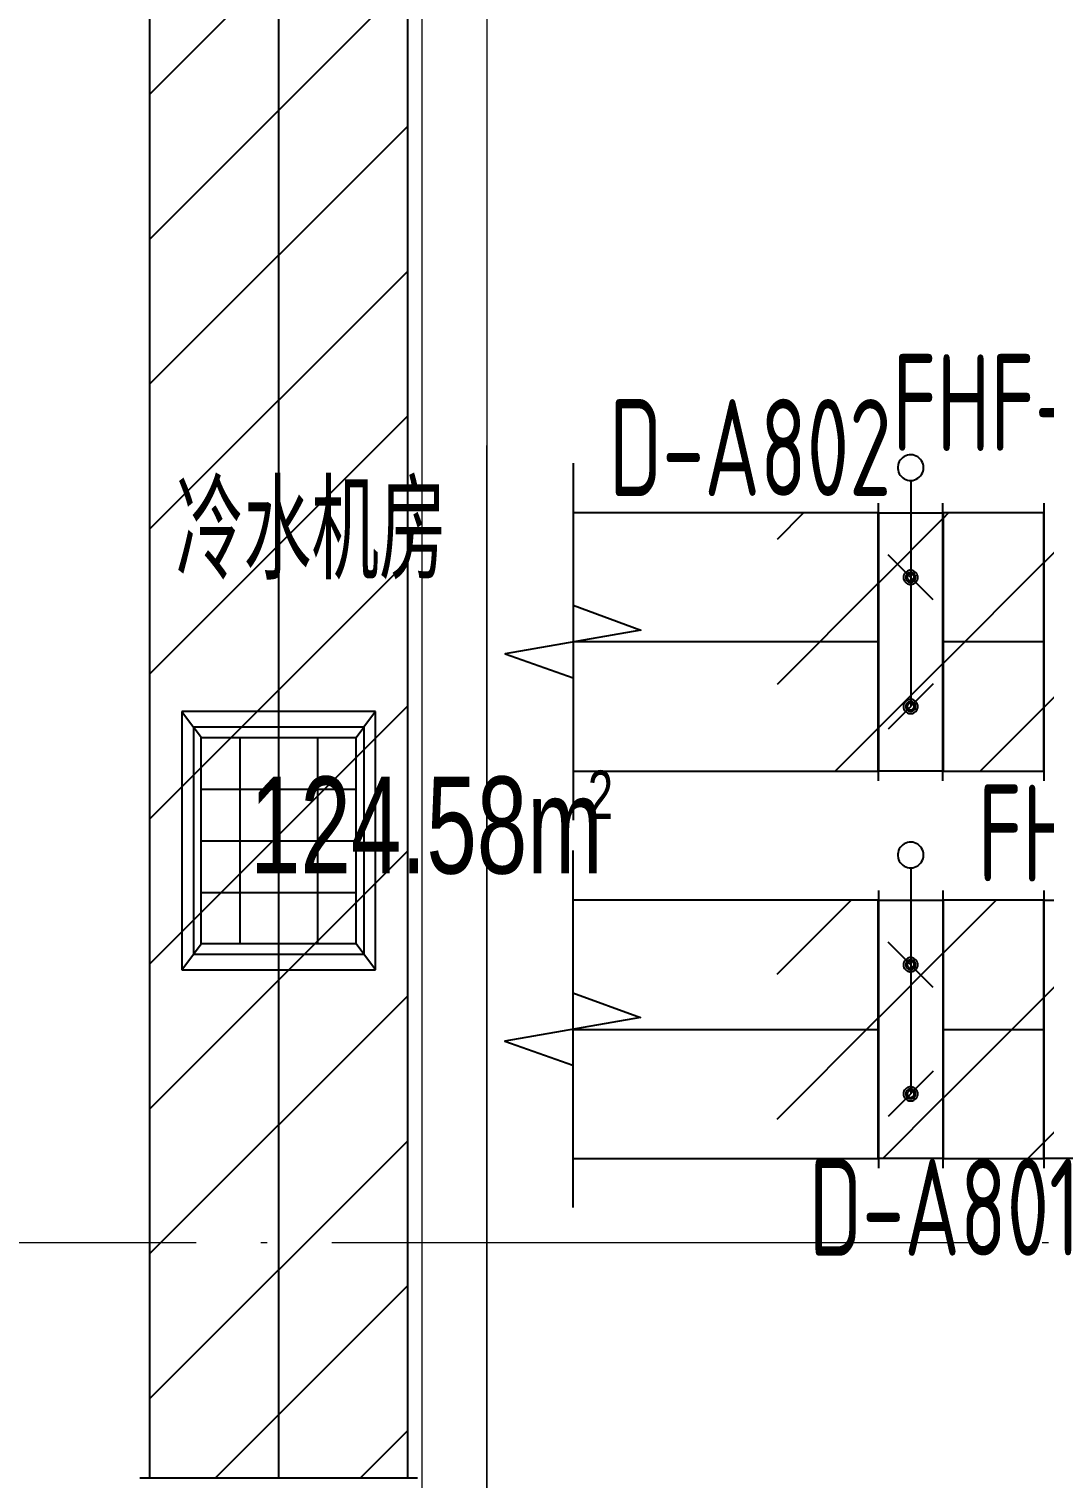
# Model space of a CAD drawing. Extents: x 13114849 to 13479250, y 160225 to 278773.
# Drawn here: x 13257079 to 13260223, y 206830 to 211318 of the extents above; entities that cross this region are included whole.
import ezdxf

# ---------------------------------------------------------------- set-up
doc = ezdxf.new("R2010")
doc.units = 0
doc.header["$LTSCALE"] = 1000
doc.header["$MEASUREMENT"] = 0
doc.linetypes.add('CENTER2', pattern=[28.575, 19.05, -3.175, 3.175, -3.175])
doc.linetypes.add('DOTE', pattern=[2.42, 2, -0.2, 0.02, -0.2])
for name, color, linetype in [('DUCT-X-S中心线', 5, 'CENTER2'), ('DUCT-X-S标注', 7, 'Continuous'), ('DUCT-X-S法兰', 4, 'Continuous'), ('DUCT-X-S管', 3, 'Continuous'), ('DUCT-X-S管端线', 4, 'Continuous'), ('DUCT-X-S阀门', 7, 'Continuous'), ('DUCT-X-S风口', 7, 'Continuous')]:
    doc.layers.add(name, color=color, linetype=linetype)
doc.layers.add('建筑底图', color=8, linetype='Continuous', lineweight=13)
doc.styles.add('67', font='gbenor.shx', dxfattribs={"width": 0.7, "bigfont": 'hztxt.shx'})
doc.styles.add('C', font='HZTXT_E', dxfattribs={"width": 0.7, "bigfont": 'HZTXT'})

# ---------------------------------------------------------------- blocks, each defined once
blk = doc.blocks.new('$风口$00000107')
for p, q in [((100, 100), (-100, 100)), ((-100, 100), (-88, 88)), ((-100, 100), (-100, -100)), ((100, 100), (88, 88)), ((100, -100), (100, 100)), ((88, 88), (-88, 88)), ((-88, 88), (-88, -88)), ((-88, 88), (-80, 80)), ((-80, 80), (80, 80)), ((-80, -80), (-80, 80)), ((-40, 80), (-40, -80)), ((0, 80), (0, -80)), ((40, 80), (40, -80)), ((80, 80), (88, 88)), ((80, 80), (80, -80)), ((88, -88), (88, 88)), ((80, 40), (-80, 40)), ((80, 0), (-80, 0)), ((80, -40), (-80, -40)), ((-100, -100), (-88, -88)), ((-88, -88), (-80, -80)), ((88, -88), (-88, -88)), ((-80, -80), (80, -80)), ((80, -80), (88, -88)), ((100, -100), (88, -88)), ((-100, -100), (100, -100))]:
    blk.add_line(p, q)

msp = doc.modelspace()

# ---------------------------------------------------------------- hatches: boundary and pattern name
at = {"layer": 'DUCT-X-S管'}
h = msp.add_hatch(dxfattribs=at)
h.set_pattern_fill('ANSI31', color=8, scale=200)
h.set_pattern_definition([(45, (0, 0), (-224.506403, 224.506403), [])])
h.paths.add_polyline_path([(13249447.6, 209819.5), (13249247.6, 209819.5), (13249247.6, 209019.5), (13249447.6, 209019.5)])
h.paths.add_polyline_path([(13251249.3, 209419.5), (13249447.8, 209419.5), (13249447.8, 209019.5), (13251249.3, 209019.5)])
h.paths.add_polyline_path([(13251249.3, 209819.5), (13249447.8, 209819.5), (13249447.8, 209419.5), (13251249.3, 209419.5)])
h.paths.add_polyline_path([(13251249.5, 209819.5), (13251249.5, 209419.5), (13252049.5, 209419.5)], flags=17)
h.paths.add_polyline_path([(13252049.5, 209419.5), (13251249.5, 209419.5), (13251249.5, 209019.5)])
h.paths.add_polyline_path([(13252049.5, 209819.5), (13251249.5, 209819.5), (13252049.5, 209419.5)], flags=17)
h.paths.add_polyline_path([(13252049.5, 209419.5), (13251249.5, 209019.5), (13252049.5, 209019.5)])
h.paths.add_polyline_path([(13249247.4, 209819.5), (13248747.4, 209819.5), (13248747.4, 209419.5), (13249247.4, 209419.5)])
h.paths.add_polyline_path([(13249247.4, 209419.5), (13248747.4, 209419.5), (13248747.4, 209019.5), (13249247.4, 209019.5)])
h.paths.add_polyline_path([(13249247.4, 208619.5), (13248747.4, 208619.5), (13248747.4, 208219.5), (13249247.4, 208219.5)])
h.paths.add_polyline_path([(13249247.4, 208219.5), (13248747.4, 208219.5), (13248747.4, 207819.5), (13249247.4, 207819.5)])
h.paths.add_polyline_path([(13251198.6, 208619.5), (13249447.8, 208619.5), (13249447.8, 208219.5), (13251198.6, 208219.5)])
h.paths.add_polyline_path([(13249447.6, 208619.5), (13249247.6, 208619.5), (13249247.6, 207819.5), (13249447.6, 207819.5)])
h.paths.add_polyline_path([(13251198.6, 208219.5), (13249447.8, 208219.5), (13249447.8, 207819.5), (13251198.6, 207819.5)])
h.paths.add_polyline_path([(13251198.8, 208619.5), (13251198.8, 208219.5), (13251998.8, 208219.5)])
h.paths.add_polyline_path([(13251998.8, 208219.5), (13251198.8, 208219.5), (13251198.8, 207819.5)], flags=17)
h.paths.add_polyline_path([(13251998.8, 208219.5), (13251198.8, 207819.5), (13251998.8, 207819.5)], flags=17)
h.paths.add_polyline_path([(13251998.8, 208619.5), (13251198.8, 208619.5), (13251998.8, 208219.5)])
h.paths.add_polyline_path([(13252850.3, 209419.5), (13252850.3, 209019.5), (13253650.3, 209019.5)], flags=17)
h.paths.add_polyline_path([(13253650.3, 209819.5), (13252850.3, 209819.5), (13252850.3, 209419.5)])
h.paths.add_polyline_path([(13253650.3, 209819.5), (13252850.3, 209419.5), (13253650.3, 209419.5)])
h.paths.add_polyline_path([(13253650.3, 209419.5), (13252850.3, 209419.5), (13253650.3, 209019.5)], flags=17)
h.paths.add_polyline_path([(13256072.3, 209419.5), (13253650.5, 209419.5), (13253650.5, 209019.5), (13256072.3, 209019.5)])
h.paths.add_polyline_path([(13256072.3, 209819.5), (13253650.5, 209819.5), (13253650.5, 209419.5), (13256072.3, 209419.5)])
h.paths.add_polyline_path([(13256072.3, 208619.5), (13253599.8, 208619.5), (13253599.8, 208219.5), (13256072.3, 208219.5)])
h.paths.add_polyline_path([(13256072.3, 208219.5), (13253599.8, 208219.5), (13253599.8, 207819.5), (13256072.3, 207819.5)])
h.paths.add_polyline_path([(13253599.6, 208619.5), (13252799.6, 208219.5), (13253599.6, 208219.5)], flags=17)
h.paths.add_polyline_path([(13253599.6, 208219.5), (13252799.6, 208219.5), (13253599.6, 207819.5)])
h.paths.add_polyline_path([(13252799.6, 208219.5), (13252799.6, 207819.5), (13253599.6, 207819.5)])
h.paths.add_polyline_path([(13253599.6, 208619.5), (13252799.6, 208619.5), (13252799.6, 208219.5)], flags=17)
h.paths.add_polyline_path([(13256272.5, 208619.5), (13256072.5, 208619.5), (13256072.5, 207819.5), (13256272.5, 207819.5)])
h.paths.add_polyline_path([(13256772.8, 208619.5), (13256272.7, 208619.5), (13256272.7, 208219.5), (13256772.8, 208219.5)])
h.paths.add_polyline_path([(13256772.8, 208219.5), (13256272.7, 208219.5), (13256272.7, 207819.5), (13256772.8, 207819.5)])
h.paths.add_polyline_path([(13256773.7, 209419.5), (13256272.7, 209419.5), (13256272.7, 209019.5), (13256773.7, 209019.5)])
h.paths.add_polyline_path([(13256272.5, 209819.5), (13256072.5, 209819.5), (13256072.5, 209019.5), (13256272.5, 209019.5)])
h.paths.add_polyline_path([(13256773.7, 209819.5), (13256272.7, 209819.5), (13256272.7, 209419.5), (13256773.7, 209419.5)])
h.paths.add_polyline_path([(13259710, 209819.5), (13259397.2, 209819.5), (13259397.2, 209419.5), (13259710, 209419.5)])
h.paths.add_polyline_path([(13259810.2, 209642), (13259810.2, 209819.5), (13259710.2, 209819.5), (13259710.2, 209019.5), (13259910.2, 209019.5), (13259910.2, 209819.5), (13259810.2, 209819.5)])
h.paths.add_polyline_path([(13260223.1, 209819.5), (13259910.4, 209819.5), (13259910.4, 209419.5), (13260223.1, 209419.5)])
h.paths.add_polyline_path([(13259710, 209419.5), (13259397.2, 209419.5), (13259397.2, 209019.5), (13259710, 209019.5)])
h.paths.add_polyline_path([(13260223.1, 209419.5), (13259910.4, 209419.5), (13259910.4, 209019.5), (13260223.1, 209019.5)])
h.paths.add_polyline_path([(13260423.3, 209819.5), (13260223.3, 209819.5), (13260223.3, 209019.5), (13260423.3, 209019.5)])
h.paths.add_polyline_path([(13260702.2, 209819.5), (13260423.5, 209819.5), (13260423.5, 209419.5), (13260702.2, 209419.5)])
h.paths.add_polyline_path([(13260702.2, 209419.5), (13260423.5, 209419.5), (13260423.5, 209019.5), (13260702.2, 209019.5)])
h.paths.add_polyline_path([(13261272.4, 209939.5), (13261272.4, 209989.5), (13260872.4, 209989.5), (13260872.4, 209939.5, -0.414214), (13260752.4, 209819.5), (13260702.4, 209819.5), (13260702.4, 209419.5), (13260752.4, 209419.5, 0.414214)], flags=17)
h.paths.add_polyline_path([(13261672.4, 209989.5), (13261272.4, 209989.5), (13261272.4, 209939.5, -0.414214), (13260752.4, 209419.5), (13260702.4, 209419.5), (13260702.4, 209019.5), (13261672.4, 209019.5)])
h.paths.add_polyline_path([(13261272.4, 212034.1), (13260872.4, 212034.1), (13260872.4, 209989.7), (13261272.4, 209989.7)])
h.paths.add_polyline_path([(13261672.4, 212034.1), (13261272.4, 212034.1), (13261272.4, 209989.7), (13261672.4, 209989.7)])
h.paths.add_polyline_path([(13261272.4, 214612.7), (13260872.4, 214612.7), (13260872.4, 212234.5), (13261272.4, 212234.5)])
h.paths.add_polyline_path([(13261672.4, 214612.7), (13261272.4, 214612.7), (13261272.4, 212234.5), (13261672.4, 212234.5)])
h.paths.add_polyline_path([(13261672.4, 212234.3), (13260872.4, 212234.3), (13260872.4, 212034.3), (13261672.4, 212034.3)])
h.paths.add_polyline_path([(13261572.4, 215112.9), (13260772.4, 215112.9), (13260872.4, 214612.9), (13261272.4, 214612.9)])
h.paths.add_polyline_path([(13262372.4, 215112.9), (13261572.4, 215112.9), (13261272.4, 214612.9), (13261672.4, 214612.9)])
h.paths.add_polyline_path([(13262372.4, 215332.6), (13261572.4, 215332.6), (13261572.4, 215113.1), (13262372.4, 215113.1)])
h.paths.add_polyline_path([(13262372.4, 215532.8), (13260772.4, 215532.8), (13260772.4, 215332.8), (13262372.4, 215332.8)])
h.paths.add_polyline_path([(13261572.4, 215784.5), (13260772.4, 215784.5), (13260772.4, 215533), (13261572.4, 215533)])
h.paths.add_polyline_path([(13261572.4, 215332.6), (13260772.4, 215332.6), (13260772.4, 215113.1), (13261572.4, 215113.1)])
h.paths.add_polyline_path([(13262372.4, 215784.5), (13261572.4, 215784.5), (13261572.4, 215533), (13262372.4, 215533)])
h.paths.add_polyline_path([(13259910.2, 208619.5), (13259810.2, 208619.5), (13259810.2, 208442), (13259820.4, 208440), (13259829.7, 208431.6), (13259833.1, 208419.5), (13259830.8, 208411.5), (13259827.1, 208404.1), (13259820, 208399.7), (13259810.2, 208395.9), (13259810.2, 208397.1), (13259799.9, 208399), (13259790.7, 208407.4), (13259787.2, 208419.5), (13259790.7, 208431.6), (13259799.9, 208440), (13259810.2, 208442), (13259810.2, 208619.5), (13259710.2, 208619.5), (13259710.2, 207819.5), (13259910.2, 207819.5)])
h.paths.add_polyline_path([(13260222.2, 208219.5), (13259910.4, 208219.5), (13259910.4, 207819.5), (13260222.2, 207819.5)])
h.paths.add_polyline_path([(13259710, 208619.5), (13259396.3, 208619.5), (13259396.3, 208219.5), (13259710, 208219.5)])
h.paths.add_polyline_path([(13259710, 208219.5), (13259396.3, 208219.5), (13259396.3, 207819.5), (13259710, 207819.5)])
h.paths.add_polyline_path([(13260422.4, 208619.5), (13260222.4, 208619.5), (13260222.4, 207819.5), (13260422.4, 207819.5)])
h.paths.add_polyline_path([(13260222.2, 208619.5), (13259910.4, 208619.5), (13259910.4, 208219.5), (13260222.2, 208219.5)])
h.paths.add_polyline_path([(13260702.2, 208619.5), (13260422.6, 208619.5), (13260422.6, 208219.5), (13260702.2, 208219.5)])
h.paths.add_polyline_path([(13260702.2, 208219.5), (13260422.6, 208219.5), (13260422.6, 207819.5), (13260702.2, 207819.5)])
h.paths.add_polyline_path([(13261672.4, 208619.5), (13260702.4, 208619.5), (13260702.4, 208219.5), (13260752.4, 208219.5, -0.414214), (13261272.4, 207699.5), (13261272.4, 207649.5), (13261672.4, 207649.5)])
h.paths.add_polyline_path([(13260752.4, 208219.5), (13260702.4, 208219.5), (13260702.4, 207819.5), (13260752.4, 207819.5, -0.414214), (13260872.4, 207699.5), (13260872.4, 207649.5), (13261272.4, 207649.5), (13261272.4, 207699.5, 0.414214)], flags=17)
h.paths.add_polyline_path([(13261272.4, 207649.3), (13260872.4, 207649.3), (13260872.4, 206829.7), (13261272.4, 206829.7)])
h.paths.add_polyline_path([(13261672.4, 207649.3), (13261272.4, 207649.3), (13261272.4, 206829.7), (13261672.4, 206829.7)])
h.paths.add_polyline_path([(13261272.4, 206629.3), (13260872.4, 206629.3), (13260872.4, 199597.2), (13261272.4, 199597.2)])
h.paths.add_polyline_path([(13261672.4, 206629.3), (13261272.4, 206629.3), (13261272.4, 199597.2), (13261672.4, 199597.2)])
h.paths.add_polyline_path([(13261672.4, 206829.5), (13260872.4, 206829.5), (13260872.4, 206629.5), (13261672.4, 206629.5)])
h.paths.add_polyline_path([(13298012.2, 197010), (13296334.1, 197010), (13296334.1, 196610), (13298012.2, 196610)])
h.paths.add_polyline_path([(13298012.2, 196610), (13296334.1, 196610), (13296334.1, 196210), (13298012.2, 196210)])
h.paths.add_polyline_path([(13298062.4, 196610), (13298012.4, 196610), (13298012.4, 196210), (13298062.4, 196210, -0.414214), (13298222.4, 196050), (13298222.4, 196000), (13298622.4, 196000), (13298622.4, 196050, 0.414214)], flags=17)
h.paths.add_polyline_path([(13299022.4, 197010), (13298012.4, 197010), (13298012.4, 196610), (13298062.4, 196610, -0.414214), (13298622.4, 196050), (13298622.4, 196000), (13299022.4, 196000)])
h.paths.add_polyline_path([(13298622.4, 195999.8), (13298222.4, 195999.8), (13298222.4, 195899.5), (13298622.4, 195899.5)])
h.paths.add_polyline_path([(13299022.4, 195999.8), (13298622.4, 195999.8), (13298622.4, 195899.5), (13299022.4, 195899.5)])
h.paths.add_polyline_path([(13298622.4, 195899.3), (13298222.4, 195899.3), (13297822.4, 195399.3), (13298622.4, 195399.3)])
h.paths.add_polyline_path([(13299022.4, 195899.3), (13298622.4, 195899.3), (13298622.4, 195399.3), (13299422.4, 195399.3)])
h.paths.add_polyline_path([(13299422.4, 195309.7), (13297822.4, 195309.7), (13297822.4, 195109.7), (13299422.4, 195109.7)])
h.paths.add_polyline_path([(13299422.4, 195399.1), (13298622.4, 195399.1), (13298622.4, 195309.9), (13299422.4, 195309.9)])
h.paths.add_polyline_path([(13298622.4, 195399.1), (13297822.4, 195399.1), (13297822.4, 195309.9), (13298622.4, 195309.9)])
h.paths.add_polyline_path([(13298622.4, 195109.5), (13297822.4, 195109.5), (13297822.4, 194859.5), (13298622.4, 194859.5)])
h.paths.add_polyline_path([(13299422.4, 195109.5), (13298622.4, 195109.5), (13298622.4, 194859.5), (13299422.4, 194859.5)])
h = msp.add_hatch(dxfattribs=at)
h.set_pattern_fill('ANSI31', color=8, scale=200)
h.set_pattern_definition([(45, (8e-06, -86929.15), (-224.506403, 224.506403), [])])
h.paths.add_polyline_path([(13258252.4, 212378), (13257852.4, 212378), (13257852.4, 206829.7), (13258252.4, 206829.7)])
h.paths.add_polyline_path([(13257852.4, 212378), (13257452.4, 212378), (13257452.4, 206829.7), (13257852.4, 206829.7)])
h.paths.add_polyline_path([(13258252.4, 206629.3), (13257852.4, 206629.3), (13257852.4, 202634.7), (13258252.4, 202634.7)])
h.paths.add_polyline_path([(13257852.4, 206629.3), (13257452.4, 206629.3), (13257452.4, 202634.7), (13257852.4, 202634.7)])
h.paths.add_polyline_path([(13258252.4, 202634.5), (13257852.4, 202634.5), (13257852.4, 202584.5, -0.414214), (13257052.4, 201784.5), (13257002.4, 201784.5), (13257002.4, 201384.5), (13258252.4, 201384.5)])
h.paths.add_polyline_path([(13257852.4, 202584.5), (13257852.4, 202634.5), (13257452.4, 202634.5), (13257452.4, 202584.5, -0.414214), (13257052.4, 202184.5), (13257002.4, 202184.5), (13257002.4, 201784.5), (13257052.4, 201784.5, 0.414214)])
h.paths.add_polyline_path([(13257002.2, 202184.5), (13256794.5, 202184.5), (13256794.5, 201784.5), (13257002.2, 201784.5)])
h.paths.add_polyline_path([(13257002.2, 201784.5), (13256794.5, 201784.5), (13256794.5, 201384.5), (13257002.2, 201384.5)])
h.paths.add_polyline_path([(13256794.3, 202184.5), (13256694.3, 202184.5), (13256694.3, 202006.6), (13256696.3, 202006.6), (13256700.4, 202005.8), (13256704.2, 202004.3), (13256707.7, 202002.2), (13256710.7, 201999.4), (13256713.1, 201996.2), (13256715, 201992.5), (13256716.1, 201988.6), (13256716.5, 201984.5), (13256716.1, 201980.4), (13256715, 201976.5), (13256713.1, 201972.8), (13256710.1, 201968.8), (13256709.9, 201968.9), (13256707.7, 201966.8), (13256704.2, 201964.7), (13256700.4, 201963.2), (13256694.3, 201962.1), (13256694.3, 201606.6), (13256696.3, 201606.6), (13256700.4, 201605.8), (13256704.2, 201604.3), (13256707.7, 201602.2), (13256709.9, 201600.1), (13256710.1, 201600.3), (13256713.1, 201596.2), (13256715, 201592.5), (13256716.1, 201588.6), (13256716.5, 201584.5), (13256716.1, 201580.4), (13256715, 201576.5), (13256713.1, 201572.8), (13256710.7, 201569.6), (13256707.7, 201566.8), (13256704.2, 201564.7), (13256700.4, 201563.2), (13256696.3, 201562.5), (13256692.3, 201562.5), (13256688.2, 201563.2), (13256684.4, 201564.7), (13256680.9, 201566.8), (13256678.7, 201568.9), (13256678.5, 201568.8), (13256675.5, 201572.8), (13256673.6, 201576.5), (13256672.5, 201580.4), (13256672.1, 201584.5), (13256672.5, 201588.6), (13256673.6, 201592.5), (13256675.5, 201596.2), (13256677.9, 201599.4), (13256680.9, 201602.2), (13256684.4, 201604.3), (13256688.2, 201605.8), (13256694.3, 201607), (13256694.3, 201962.5), (13256692.3, 201962.5), (13256688.2, 201963.2), (13256684.4, 201964.7), (13256680.9, 201966.8), (13256677.9, 201969.6), (13256675.5, 201972.8), (13256673.6, 201976.5), (13256672.5, 201980.4), (13256672.1, 201984.5), (13256672.5, 201988.6), (13256673.6, 201992.5), (13256675.5, 201996.2), (13256678.5, 202000.3), (13256678.7, 202000.1), (13256680.9, 202002.2), (13256684.4, 202004.3), (13256688.2, 202005.8), (13256694.3, 202007), (13256694.3, 202184.5), (13256594.3, 202184.5), (13256594.3, 201384.5), (13256794.3, 201384.5)])
h.paths.add_polyline_path([(13256594.1, 202184.5), (13255650.6, 202184.5), (13255650.6, 201784.5), (13256594.1, 201784.5)])
h.paths.add_polyline_path([(13256594.1, 201784.5), (13255650.6, 201784.5), (13255650.6, 201384.5), (13256594.1, 201384.5)])

# ---------------------------------------------------------------- linework, layer by layer
at = {"layer": 'DUCT-X-S中心线'}
for p, q in [((13257852.4, 212378), (13257852.4, 206829.7)), ((13259710, 209419.5), (13258764.3, 209419.5)), ((13260223.1, 209419.5), (13259910.4, 209419.5)), ((13258763.3, 208219.5), (13259710, 208219.5)), ((13259910.4, 208219.5), (13260222.2, 208219.5))]:
    msp.add_line(p, q, dxfattribs=at)
at = {"layer": 'DUCT-X-S标注'}
for points in [[(13258764.3, 209973.6), (13258764.3, 209533), (13258974.3, 209456.5), (13258554.3, 209382.5), (13258764.3, 209308), (13258764.3, 208867.4)], [(13258763.3, 208773.6), (13258763.3, 208333), (13258973.3, 208256.5), (13258553.3, 208182.5), (13258763.3, 208108), (13258763.3, 207667.4)]]:
    msp.add_lwpolyline(points, dxfattribs=at)
at = {"layer": 'DUCT-X-S法兰'}
for p, q in [((13259710.1, 208989.5), (13259710.1, 209849.5)), ((13259910.3, 208989.5), (13259910.3, 209849.5)), ((13260223.2, 208989.5), (13260223.2, 209849.5)), ((13259710.1, 208649.5), (13259710.1, 207789.5)), ((13259910.3, 208649.5), (13259910.3, 207789.5)), ((13260222.3, 208649.5), (13260222.3, 207789.5)), ((13258282.4, 206829.6), (13257422.4, 206829.6))]:
    msp.add_line(p, q, dxfattribs=at)
at = {"layer": 'DUCT-X-S管'}
for p, q in [((13257452.4, 212378), (13257452.4, 206829.7)), ((13258252.4, 206829.7), (13258252.4, 212378)), ((13258764.3, 209819.5), (13258764.3, 209019.5)), ((13259710, 209819.5), (13258764.3, 209819.5)), ((13259710, 209019.5), (13259710, 209819.5)), ((13259710.2, 209819.5), (13259910.2, 209819.5)), ((13259910.4, 209819.5), (13259910.4, 209019.5)), ((13260223.1, 209819.5), (13259910.4, 209819.5)), ((13260223.1, 209019.5), (13260223.1, 209819.5)), ((13258764.3, 209019.5), (13259710, 209019.5)), ((13259910.2, 209019.5), (13259710.2, 209019.5)), ((13259910.4, 209019.5), (13260223.1, 209019.5)), ((13258763.3, 208619.5), (13258763.3, 207819.5)), ((13259710, 208619.5), (13258763.3, 208619.5)), ((13259710, 207819.5), (13259710, 208619.5)), ((13259710.2, 208619.5), (13259910.2, 208619.5)), ((13259910.4, 208619.5), (13259910.4, 207819.5)), ((13260222.2, 208619.5), (13259910.4, 208619.5)), ((13260222.2, 207819.5), (13260222.2, 208619.5)), ((13260222.4, 208619.5), (13260422.4, 208619.5)), ((13258763.3, 207819.5), (13259710, 207819.5)), ((13259910.2, 207819.5), (13259710.2, 207819.5)), ((13259910.4, 207819.5), (13260222.2, 207819.5)), ((13260422.4, 207819.5), (13260222.4, 207819.5)), ((13257452.4, 206829.7), (13258252.4, 206829.7))]:
    msp.add_line(p, q, dxfattribs=at)
at = {"layer": 'DUCT-X-S管端线'}
for p, q in [((13259710.2, 209819.5), (13259710.2, 209019.5)), ((13259910.2, 209819.5), (13259910.2, 209019.5)), ((13259710.2, 208619.5), (13259710.2, 207819.5)), ((13259910.2, 208619.5), (13259910.2, 207819.5)), ((13260222.4, 208619.5), (13260222.4, 207819.5))]:
    msp.add_line(p, q, dxfattribs=at)
at = {"layer": 'DUCT-X-S阀门'}
for p, q in [((13259785.5, 209991), (13259781.4, 209987.3)), ((13259790.2, 209994.2), (13259785.5, 209991)), ((13259795.2, 209996.6), (13259790.2, 209994.2)), ((13259800.5, 209998.3), (13259795.2, 209996.6)), ((13259806, 209999.3), (13259800.5, 209998.3)), ((13259811.6, 209999.5), (13259806, 209999.3)), ((13259817.1, 209998.9), (13259811.6, 209999.5)), ((13259822.5, 209997.6), (13259817.1, 209998.9)), ((13259827.7, 209995.5), (13259822.5, 209997.6)), ((13259832.5, 209992.7), (13259827.7, 209995.5)), ((13259836.9, 209989.2), (13259832.5, 209992.7)), ((13259840.8, 209985.2), (13259836.9, 209989.2)), ((13259771, 209967.8), (13259770.3, 209962.3)), ((13259770.3, 209962.3), (13259770.3, 209956.7)), ((13259770.3, 209956.7), (13259771, 209951.2)), ((13259772.6, 209973.2), (13259771, 209967.8)), ((13259771, 209951.2), (13259772.6, 209945.8)), ((13259774.8, 209978.3), (13259772.6, 209973.2)), ((13259772.6, 209945.8), (13259774.8, 209940.7)), ((13259777.8, 209983), (13259774.8, 209978.3)), ((13259781.4, 209987.3), (13259777.8, 209983)), ((13259844.1, 209980.7), (13259840.8, 209985.2)), ((13259846.7, 209975.8), (13259844.1, 209980.7)), ((13259844.1, 209938.3), (13259846.7, 209943.2)), ((13259848.6, 209970.5), (13259846.7, 209975.8)), ((13259846.7, 209943.2), (13259848.6, 209948.5)), ((13259849.8, 209965.1), (13259848.6, 209970.5)), ((13259848.6, 209948.5), (13259849.8, 209953.9)), ((13259850.2, 209959.5), (13259849.8, 209965.1)), ((13259849.8, 209953.9), (13259850.2, 209959.5)), ((13259774.8, 209940.7), (13259777.8, 209936)), ((13259777.8, 209936), (13259781.4, 209931.7)), ((13259781.4, 209931.7), (13259785.5, 209928)), ((13259785.5, 209928), (13259790.2, 209924.9)), ((13259790.2, 209924.9), (13259795.2, 209922.4)), ((13259795.2, 209922.4), (13259800.5, 209920.7)), ((13259800.5, 209920.7), (13259806, 209919.7)), ((13259806, 209919.7), (13259811.6, 209919.5)), ((13259810.2, 209919.5), (13259810.2, 209819.5)), ((13259811.6, 209919.5), (13259817.1, 209920.1)), ((13259817.1, 209920.1), (13259822.5, 209921.5)), ((13259822.5, 209921.5), (13259827.7, 209923.6)), ((13259827.7, 209923.6), (13259832.5, 209926.4)), ((13259832.5, 209926.4), (13259836.9, 209929.8)), ((13259836.9, 209929.8), (13259840.8, 209933.8)), ((13259840.8, 209933.8), (13259844.1, 209938.3)), ((13259810.2, 209819.5), (13259810.2, 209419.5)), ((13259880.2, 209549.5), (13259740.2, 209689.5)), ((13259791.3, 209631.2), (13259789.5, 209627.5)), ((13259793.8, 209634.4), (13259791.3, 209631.2)), ((13259796.8, 209637.2), (13259793.8, 209634.4)), ((13259798.4, 209628.9), (13259796.6, 209626)), ((13259800.3, 209639.3), (13259796.8, 209637.2)), ((13259800.8, 209631.2), (13259798.4, 209628.9)), ((13259804.1, 209640.8), (13259800.3, 209639.3)), ((13259803.7, 209633), (13259800.8, 209631.2)), ((13259806.8, 209634.1), (13259803.7, 209633)), ((13259806.6, 209629.6), (13259804, 209628.3)), ((13259808.1, 209641.6), (13259804.1, 209640.8)), ((13259809.4, 209630.2), (13259806.6, 209629.6)), ((13259810.2, 209634.5), (13259806.8, 209634.1)), ((13259812.2, 209641.6), (13259808.1, 209641.6)), ((13259812.3, 209630), (13259809.4, 209630.2)), ((13259813.5, 209634.1), (13259810.2, 209634.5)), ((13259816.2, 209640.8), (13259812.2, 209641.6)), ((13259815.1, 209629), (13259812.3, 209630)), ((13259816.7, 209633), (13259813.5, 209634.1)), ((13259817.5, 209627.4), (13259815.1, 209629)), ((13259820, 209639.3), (13259816.2, 209640.8)), ((13259819.5, 209631.2), (13259816.7, 209633)), ((13259821.9, 209628.9), (13259819.5, 209631.2)), ((13259823.5, 209637.2), (13259820, 209639.3)), ((13259823.7, 209626), (13259821.9, 209628.9)), ((13259826.5, 209634.4), (13259823.5, 209637.2)), ((13259829, 209631.2), (13259826.5, 209634.4)), ((13259830.8, 209627.5), (13259829, 209631.2)), ((13259788.4, 209623.6), (13259788, 209619.5)), ((13259788, 209619.5), (13259788.4, 209615.4)), ((13259789.5, 209627.5), (13259788.4, 209623.6)), ((13259788.4, 209615.4), (13259789.5, 209611.5)), ((13259789.5, 209611.5), (13259791.3, 209607.8)), ((13259791.3, 209607.8), (13259793.8, 209604.6)), ((13259793.8, 209604.6), (13259796.8, 209601.8)), ((13259795.5, 209622.9), (13259795.2, 209619.5)), ((13259795.2, 209619.5), (13259795.5, 209616.2)), ((13259796.6, 209626), (13259795.5, 209622.9)), ((13259795.5, 209616.2), (13259796.6, 209613)), ((13259796.6, 209613), (13259798.4, 209610.2)), ((13259796.8, 209601.8), (13259800.3, 209599.7)), ((13259798.4, 209610.2), (13259800.8, 209607.8)), ((13259800.3, 209623.8), (13259799.5, 209621)), ((13259799.5, 209621), (13259799.5, 209618.1)), ((13259799.5, 209618.1), (13259800.3, 209615.2)), ((13259801.8, 209626.3), (13259800.3, 209623.8)), ((13259800.3, 209615.2), (13259801.8, 209612.7)), ((13259800.3, 209599.7), (13259804.1, 209598.2)), ((13259800.8, 209607.8), (13259803.7, 209606)), ((13259804, 209628.3), (13259801.8, 209626.3)), ((13259801.8, 209612.7), (13259804, 209610.7)), ((13259803.7, 209606), (13259806.8, 209604.9)), ((13259804, 209610.7), (13259806.6, 209609.4)), ((13259804.1, 209598.2), (13259808.1, 209597.5)), ((13259806.6, 209609.4), (13259809.4, 209608.8)), ((13259806.8, 209604.9), (13259810.2, 209604.5)), ((13259808.1, 209597.5), (13259812.2, 209597.5)), ((13259809.4, 209608.8), (13259812.3, 209609)), ((13259810.2, 209619.5), (13259810.2, 209219.5)), ((13259810.2, 209604.5), (13259813.5, 209604.9)), ((13259812.2, 209597.5), (13259816.2, 209598.2)), ((13259812.3, 209609), (13259815.1, 209610)), ((13259813.5, 209604.9), (13259816.7, 209606)), ((13259815.1, 209610), (13259817.5, 209611.7)), ((13259816.2, 209598.2), (13259820, 209599.7)), ((13259816.7, 209606), (13259819.5, 209607.8)), ((13259819.3, 209625.1), (13259817.5, 209627.4)), ((13259817.5, 209611.7), (13259819.3, 209613.9)), ((13259820.5, 209622.4), (13259819.3, 209625.1)), ((13259819.3, 209613.9), (13259820.5, 209616.6)), ((13259819.5, 209607.8), (13259821.9, 209610.2)), ((13259820, 209599.7), (13259823.5, 209601.8)), ((13259820.9, 209619.5), (13259820.5, 209622.4)), ((13259820.5, 209616.6), (13259820.9, 209619.5)), ((13259821.9, 209610.2), (13259823.7, 209613)), ((13259823.5, 209601.8), (13259826.5, 209604.6)), ((13259824.8, 209622.9), (13259823.7, 209626)), ((13259823.7, 209613), (13259824.8, 209616.2)), ((13259825.2, 209619.5), (13259824.8, 209622.9)), ((13259824.8, 209616.2), (13259825.2, 209619.5)), ((13259826.5, 209604.6), (13259829, 209607.8)), ((13259829, 209607.8), (13259830.8, 209611.5)), ((13259831.9, 209623.6), (13259830.8, 209627.5)), ((13259830.8, 209611.5), (13259831.9, 209615.4)), ((13259832.3, 209619.5), (13259831.9, 209623.6)), ((13259831.9, 209615.4), (13259832.3, 209619.5)), ((13259880.2, 209289.5), (13259740.2, 209149.5)), ((13259789.5, 209227.5), (13259788.4, 209223.6)), ((13259791.3, 209231.2), (13259789.5, 209227.5)), ((13259793.8, 209234.4), (13259791.3, 209231.2)), ((13259796.8, 209237.2), (13259793.8, 209234.4)), ((13259796.6, 209226), (13259795.5, 209222.9)), ((13259798.4, 209228.9), (13259796.6, 209226)), ((13259800.3, 209239.3), (13259796.8, 209237.2)), ((13259800.8, 209231.2), (13259798.4, 209228.9)), ((13259804.1, 209240.8), (13259800.3, 209239.3)), ((13259801.8, 209226.3), (13259800.3, 209223.8)), ((13259803.7, 209233), (13259800.8, 209231.2)), ((13259804, 209228.3), (13259801.8, 209226.3)), ((13259806.8, 209234.1), (13259803.7, 209233)), ((13259806.6, 209229.6), (13259804, 209228.3)), ((13259808.1, 209241.6), (13259804.1, 209240.8)), ((13259809.4, 209230.2), (13259806.6, 209229.6)), ((13259810.2, 209234.5), (13259806.8, 209234.1)), ((13259812.2, 209241.6), (13259808.1, 209241.6)), ((13259812.3, 209230), (13259809.4, 209230.2)), ((13259813.5, 209234.1), (13259810.2, 209234.5)), ((13259816.2, 209240.8), (13259812.2, 209241.6)), ((13259815.1, 209229), (13259812.3, 209230)), ((13259816.7, 209233), (13259813.5, 209234.1)), ((13259817.5, 209227.4), (13259815.1, 209229)), ((13259820, 209239.3), (13259816.2, 209240.8)), ((13259819.5, 209231.2), (13259816.7, 209233)), ((13259819.3, 209225.1), (13259817.5, 209227.4)), ((13259820.5, 209222.4), (13259819.3, 209225.1)), ((13259821.9, 209228.9), (13259819.5, 209231.2)), ((13259823.5, 209237.2), (13259820, 209239.3)), ((13259823.7, 209226), (13259821.9, 209228.9)), ((13259826.5, 209234.4), (13259823.5, 209237.2)), ((13259824.8, 209222.9), (13259823.7, 209226)), ((13259829, 209231.2), (13259826.5, 209234.4)), ((13259830.8, 209227.5), (13259829, 209231.2)), ((13259831.9, 209223.6), (13259830.8, 209227.5)), ((13259788.4, 209223.6), (13259788, 209219.5)), ((13259788, 209219.5), (13259788.4, 209215.4)), ((13259788.4, 209215.4), (13259789.5, 209211.5)), ((13259789.5, 209211.5), (13259791.3, 209207.8)), ((13259791.3, 209207.8), (13259793.8, 209204.6)), ((13259793.8, 209204.6), (13259796.8, 209201.8)), ((13259795.5, 209222.9), (13259795.2, 209219.5)), ((13259795.2, 209219.5), (13259795.5, 209216.2)), ((13259795.5, 209216.2), (13259796.6, 209213)), ((13259796.6, 209213), (13259798.4, 209210.2)), ((13259796.8, 209201.8), (13259800.3, 209199.7)), ((13259798.4, 209210.2), (13259800.8, 209207.8)), ((13259800.3, 209223.8), (13259799.5, 209221)), ((13259799.5, 209221), (13259799.5, 209218.1)), ((13259799.5, 209218.1), (13259800.3, 209215.2)), ((13259800.3, 209215.2), (13259801.8, 209212.7)), ((13259800.3, 209199.7), (13259804.1, 209198.2)), ((13259800.8, 209207.8), (13259803.7, 209206)), ((13259801.8, 209212.7), (13259804, 209210.7)), ((13259803.7, 209206), (13259806.8, 209204.9)), ((13259804, 209210.7), (13259806.6, 209209.4)), ((13259804.1, 209198.2), (13259808.1, 209197.5)), ((13259806.6, 209209.4), (13259809.4, 209208.8)), ((13259806.8, 209204.9), (13259810.2, 209204.5)), ((13259808.1, 209197.5), (13259812.2, 209197.5)), ((13259809.4, 209208.8), (13259812.3, 209209)), ((13259810.2, 209204.5), (13259813.5, 209204.9)), ((13259812.2, 209197.5), (13259816.2, 209198.2)), ((13259812.3, 209209), (13259815.1, 209210)), ((13259813.5, 209204.9), (13259816.7, 209206)), ((13259815.1, 209210), (13259817.5, 209211.7)), ((13259816.2, 209198.2), (13259820, 209199.7)), ((13259816.7, 209206), (13259819.5, 209207.8)), ((13259817.5, 209211.7), (13259819.3, 209213.9)), ((13259819.3, 209213.9), (13259820.5, 209216.6)), ((13259819.5, 209207.8), (13259821.9, 209210.2)), ((13259820, 209199.7), (13259823.5, 209201.8)), ((13259820.9, 209219.5), (13259820.5, 209222.4)), ((13259820.5, 209216.6), (13259820.9, 209219.5)), ((13259821.9, 209210.2), (13259823.7, 209213)), ((13259823.5, 209201.8), (13259826.5, 209204.6)), ((13259823.7, 209213), (13259824.8, 209216.2)), ((13259825.2, 209219.5), (13259824.8, 209222.9)), ((13259824.8, 209216.2), (13259825.2, 209219.5)), ((13259826.5, 209204.6), (13259829, 209207.8)), ((13259829, 209207.8), (13259830.8, 209211.5)), ((13259830.8, 209211.5), (13259831.9, 209215.4)), ((13259832.3, 209219.5), (13259831.9, 209223.6)), ((13259831.9, 209215.4), (13259832.3, 209219.5)), ((13259774.8, 208778.3), (13259772.6, 208773.2)), ((13259777.8, 208783), (13259774.8, 208778.3)), ((13259781.4, 208787.3), (13259777.8, 208783)), ((13259785.5, 208791), (13259781.4, 208787.3)), ((13259790.2, 208794.2), (13259785.5, 208791)), ((13259795.2, 208796.6), (13259790.2, 208794.2)), ((13259800.5, 208798.3), (13259795.2, 208796.6)), ((13259806, 208799.3), (13259800.5, 208798.3)), ((13259811.6, 208799.5), (13259806, 208799.3)), ((13259817.1, 208798.9), (13259811.6, 208799.5)), ((13259822.5, 208797.6), (13259817.1, 208798.9)), ((13259827.7, 208795.5), (13259822.5, 208797.6)), ((13259832.5, 208792.7), (13259827.7, 208795.5)), ((13259836.9, 208789.2), (13259832.5, 208792.7)), ((13259840.8, 208785.2), (13259836.9, 208789.2)), ((13259844.1, 208780.7), (13259840.8, 208785.2)), ((13259846.7, 208775.8), (13259844.1, 208780.7)), ((13259771, 208767.8), (13259770.3, 208762.3)), ((13259770.3, 208762.3), (13259770.3, 208756.7)), ((13259770.3, 208756.7), (13259771, 208751.2)), ((13259772.6, 208773.2), (13259771, 208767.8)), ((13259771, 208751.2), (13259772.6, 208745.8)), ((13259772.6, 208745.8), (13259774.8, 208740.7)), ((13259774.8, 208740.7), (13259777.8, 208736)), ((13259777.8, 208736), (13259781.4, 208731.7)), ((13259781.4, 208731.7), (13259785.5, 208728)), ((13259836.9, 208729.8), (13259840.8, 208733.8)), ((13259840.8, 208733.8), (13259844.1, 208738.3)), ((13259844.1, 208738.3), (13259846.7, 208743.2)), ((13259848.6, 208770.5), (13259846.7, 208775.8)), ((13259846.7, 208743.2), (13259848.6, 208748.5)), ((13259849.8, 208765.1), (13259848.6, 208770.5)), ((13259848.6, 208748.5), (13259849.8, 208753.9)), ((13259850.2, 208759.5), (13259849.8, 208765.1)), ((13259849.8, 208753.9), (13259850.2, 208759.5)), ((13259785.5, 208728), (13259790.2, 208724.9)), ((13259790.2, 208724.9), (13259795.2, 208722.4)), ((13259795.2, 208722.4), (13259800.5, 208720.7)), ((13259800.5, 208720.7), (13259806, 208719.7)), ((13259806, 208719.7), (13259811.6, 208719.5)), ((13259810.2, 208719.5), (13259810.2, 208619.5)), ((13259811.6, 208719.5), (13259817.1, 208720.1)), ((13259817.1, 208720.1), (13259822.5, 208721.5)), ((13259822.5, 208721.5), (13259827.7, 208723.6)), ((13259827.7, 208723.6), (13259832.5, 208726.4)), ((13259832.5, 208726.4), (13259836.9, 208729.8)), ((13259810.2, 208619.5), (13259810.2, 208219.5)), ((13259880.2, 208349.5), (13259740.2, 208489.5)), ((13259788.4, 208423.6), (13259788, 208419.5)), ((13259788, 208419.5), (13259788.4, 208415.4)), ((13259789.5, 208427.5), (13259788.4, 208423.6)), ((13259791.3, 208431.2), (13259789.5, 208427.5)), ((13259793.8, 208434.4), (13259791.3, 208431.2)), ((13259796.8, 208437.2), (13259793.8, 208434.4)), ((13259795.5, 208422.9), (13259795.2, 208419.5)), ((13259795.2, 208419.5), (13259795.5, 208416.2)), ((13259796.6, 208426), (13259795.5, 208422.9)), ((13259798.4, 208428.9), (13259796.6, 208426)), ((13259800.3, 208439.3), (13259796.8, 208437.2)), ((13259800.8, 208431.2), (13259798.4, 208428.9)), ((13259800.3, 208423.8), (13259799.5, 208421)), ((13259799.5, 208421), (13259799.5, 208418.1)), ((13259799.5, 208418.1), (13259800.3, 208415.2)), ((13259804.1, 208440.8), (13259800.3, 208439.3)), ((13259801.8, 208426.3), (13259800.3, 208423.8)), ((13259803.7, 208433), (13259800.8, 208431.2)), ((13259804, 208428.3), (13259801.8, 208426.3)), ((13259806.8, 208434.1), (13259803.7, 208433)), ((13259806.6, 208429.6), (13259804, 208428.3)), ((13259808.1, 208441.6), (13259804.1, 208440.8)), ((13259809.4, 208430.2), (13259806.6, 208429.6)), ((13259810.2, 208434.5), (13259806.8, 208434.1)), ((13259812.2, 208441.6), (13259808.1, 208441.6)), ((13259812.3, 208430), (13259809.4, 208430.2)), ((13259813.5, 208434.1), (13259810.2, 208434.5)), ((13259810.2, 208419.5), (13259810.2, 208019.5)), ((13259816.2, 208440.8), (13259812.2, 208441.6)), ((13259815.1, 208429), (13259812.3, 208430)), ((13259816.7, 208433), (13259813.5, 208434.1)), ((13259817.5, 208427.4), (13259815.1, 208429)), ((13259820, 208439.3), (13259816.2, 208440.8)), ((13259819.5, 208431.2), (13259816.7, 208433)), ((13259819.3, 208425.1), (13259817.5, 208427.4)), ((13259820.5, 208422.4), (13259819.3, 208425.1)), ((13259821.9, 208428.9), (13259819.5, 208431.2)), ((13259823.5, 208437.2), (13259820, 208439.3)), ((13259820.9, 208419.5), (13259820.5, 208422.4)), ((13259820.5, 208416.6), (13259820.9, 208419.5)), ((13259823.7, 208426), (13259821.9, 208428.9)), ((13259826.5, 208434.4), (13259823.5, 208437.2)), ((13259824.8, 208422.9), (13259823.7, 208426)), ((13259825.2, 208419.5), (13259824.8, 208422.9)), ((13259824.8, 208416.2), (13259825.2, 208419.5)), ((13259829, 208431.2), (13259826.5, 208434.4)), ((13259830.8, 208427.5), (13259829, 208431.2)), ((13259831.9, 208423.6), (13259830.8, 208427.5)), ((13259832.3, 208419.5), (13259831.9, 208423.6)), ((13259831.9, 208415.4), (13259832.3, 208419.5)), ((13259788.4, 208415.4), (13259789.5, 208411.5)), ((13259789.5, 208411.5), (13259791.3, 208407.8)), ((13259791.3, 208407.8), (13259793.8, 208404.6)), ((13259793.8, 208404.6), (13259796.8, 208401.8)), ((13259795.5, 208416.2), (13259796.6, 208413)), ((13259796.6, 208413), (13259798.4, 208410.2)), ((13259796.8, 208401.8), (13259800.3, 208399.7)), ((13259798.4, 208410.2), (13259800.8, 208407.8)), ((13259800.3, 208415.2), (13259801.8, 208412.7)), ((13259800.3, 208399.7), (13259804.1, 208398.2)), ((13259800.8, 208407.8), (13259803.7, 208406)), ((13259801.8, 208412.7), (13259804, 208410.7)), ((13259803.7, 208406), (13259806.8, 208404.9)), ((13259804, 208410.7), (13259806.6, 208409.4)), ((13259804.1, 208398.2), (13259808.1, 208397.5)), ((13259806.6, 208409.4), (13259809.4, 208408.8)), ((13259806.8, 208404.9), (13259810.2, 208404.5)), ((13259808.1, 208397.5), (13259812.2, 208397.5)), ((13259809.4, 208408.8), (13259812.3, 208409)), ((13259810.2, 208404.5), (13259813.5, 208404.9)), ((13259812.2, 208397.5), (13259816.2, 208398.2)), ((13259812.3, 208409), (13259815.1, 208410)), ((13259813.5, 208404.9), (13259816.7, 208406)), ((13259815.1, 208410), (13259817.5, 208411.7)), ((13259816.2, 208398.2), (13259820, 208399.7)), ((13259816.7, 208406), (13259819.5, 208407.8)), ((13259817.5, 208411.7), (13259819.3, 208413.9)), ((13259819.3, 208413.9), (13259820.5, 208416.6)), ((13259819.5, 208407.8), (13259821.9, 208410.2)), ((13259820, 208399.7), (13259823.5, 208401.8)), ((13259821.9, 208410.2), (13259823.7, 208413)), ((13259823.5, 208401.8), (13259826.5, 208404.6)), ((13259823.7, 208413), (13259824.8, 208416.2)), ((13259826.5, 208404.6), (13259829, 208407.8)), ((13259829, 208407.8), (13259830.8, 208411.5)), ((13259830.8, 208411.5), (13259831.9, 208415.4)), ((13259880.2, 208089.5), (13259740.2, 207949.5)), ((13259788.4, 208023.6), (13259788, 208019.5)), ((13259788, 208019.5), (13259788.4, 208015.4)), ((13259789.5, 208027.5), (13259788.4, 208023.6)), ((13259788.4, 208015.4), (13259789.5, 208011.5)), ((13259791.3, 208031.2), (13259789.5, 208027.5)), ((13259793.8, 208034.4), (13259791.3, 208031.2)), ((13259796.8, 208037.2), (13259793.8, 208034.4)), ((13259795.5, 208022.9), (13259795.2, 208019.5)), ((13259795.2, 208019.5), (13259795.5, 208016.2)), ((13259796.6, 208026), (13259795.5, 208022.9)), ((13259795.5, 208016.2), (13259796.6, 208013)), ((13259798.4, 208028.9), (13259796.6, 208026)), ((13259796.6, 208013), (13259798.4, 208010.2)), ((13259800.3, 208039.3), (13259796.8, 208037.2)), ((13259800.8, 208031.2), (13259798.4, 208028.9)), ((13259800.3, 208023.8), (13259799.5, 208021)), ((13259799.5, 208021), (13259799.5, 208018.1)), ((13259799.5, 208018.1), (13259800.3, 208015.2)), ((13259804.1, 208040.8), (13259800.3, 208039.3)), ((13259801.8, 208026.3), (13259800.3, 208023.8)), ((13259800.3, 208015.2), (13259801.8, 208012.7)), ((13259803.7, 208033), (13259800.8, 208031.2)), ((13259804, 208028.3), (13259801.8, 208026.3)), ((13259801.8, 208012.7), (13259804, 208010.7)), ((13259806.8, 208034.1), (13259803.7, 208033)), ((13259806.6, 208029.6), (13259804, 208028.3)), ((13259808.1, 208041.6), (13259804.1, 208040.8)), ((13259809.4, 208030.2), (13259806.6, 208029.6)), ((13259810.2, 208034.5), (13259806.8, 208034.1)), ((13259812.2, 208041.6), (13259808.1, 208041.6)), ((13259812.3, 208030), (13259809.4, 208030.2)), ((13259813.5, 208034.1), (13259810.2, 208034.5)), ((13259816.2, 208040.8), (13259812.2, 208041.6)), ((13259815.1, 208029), (13259812.3, 208030)), ((13259816.7, 208033), (13259813.5, 208034.1)), ((13259817.5, 208027.4), (13259815.1, 208029)), ((13259820, 208039.3), (13259816.2, 208040.8)), ((13259819.5, 208031.2), (13259816.7, 208033)), ((13259819.3, 208025.1), (13259817.5, 208027.4)), ((13259817.5, 208011.7), (13259819.3, 208013.9)), ((13259820.5, 208022.4), (13259819.3, 208025.1)), ((13259819.3, 208013.9), (13259820.5, 208016.6)), ((13259821.9, 208028.9), (13259819.5, 208031.2)), ((13259823.5, 208037.2), (13259820, 208039.3)), ((13259820.9, 208019.5), (13259820.5, 208022.4)), ((13259820.5, 208016.6), (13259820.9, 208019.5)), ((13259823.7, 208026), (13259821.9, 208028.9)), ((13259821.9, 208010.2), (13259823.7, 208013)), ((13259826.5, 208034.4), (13259823.5, 208037.2)), ((13259824.8, 208022.9), (13259823.7, 208026)), ((13259823.7, 208013), (13259824.8, 208016.2)), ((13259825.2, 208019.5), (13259824.8, 208022.9)), ((13259824.8, 208016.2), (13259825.2, 208019.5)), ((13259829, 208031.2), (13259826.5, 208034.4)), ((13259830.8, 208027.5), (13259829, 208031.2)), ((13259831.9, 208023.6), (13259830.8, 208027.5)), ((13259830.8, 208011.5), (13259831.9, 208015.4)), ((13259832.3, 208019.5), (13259831.9, 208023.6)), ((13259831.9, 208015.4), (13259832.3, 208019.5)), ((13259789.5, 208011.5), (13259791.3, 208007.8)), ((13259791.3, 208007.8), (13259793.8, 208004.6)), ((13259793.8, 208004.6), (13259796.8, 208001.8)), ((13259796.8, 208001.8), (13259800.3, 207999.7)), ((13259798.4, 208010.2), (13259800.8, 208007.8)), ((13259800.3, 207999.7), (13259804.1, 207998.2)), ((13259800.8, 208007.8), (13259803.7, 208006)), ((13259803.7, 208006), (13259806.8, 208004.9)), ((13259804, 208010.7), (13259806.6, 208009.4)), ((13259804.1, 207998.2), (13259808.1, 207997.5)), ((13259806.6, 208009.4), (13259809.4, 208008.8)), ((13259806.8, 208004.9), (13259810.2, 208004.5)), ((13259808.1, 207997.5), (13259812.2, 207997.5)), ((13259809.4, 208008.8), (13259812.3, 208009)), ((13259810.2, 208004.5), (13259813.5, 208004.9)), ((13259812.2, 207997.5), (13259816.2, 207998.2)), ((13259812.3, 208009), (13259815.1, 208010)), ((13259813.5, 208004.9), (13259816.7, 208006)), ((13259815.1, 208010), (13259817.5, 208011.7)), ((13259816.2, 207998.2), (13259820, 207999.7)), ((13259816.7, 208006), (13259819.5, 208007.8)), ((13259819.5, 208007.8), (13259821.9, 208010.2)), ((13259820, 207999.7), (13259823.5, 208001.8)), ((13259823.5, 208001.8), (13259826.5, 208004.6)), ((13259826.5, 208004.6), (13259829, 208007.8)), ((13259829, 208007.8), (13259830.8, 208011.5))]:
    msp.add_line(p, q, dxfattribs=at)
at = {"layer": '建筑底图', "color": 8}
for p, q in [((13258297.4, 206259.5), (13258297.4, 211909.5)), ((13258497.4, 206059.5), (13258497.4, 210028.5))]:
    msp.add_line(p, q, dxfattribs=at)
at = {"layer": '建筑底图', "color": 8, "linetype": 'DOTE'}
msp.add_line((13255597.4, 207559.5), (13265997.4, 207559.5), dxfattribs=at)
msp.add_line((13255597.4, 207559.5), (13265997.4, 207559.5), dxfattribs=at)
at = {"layer": '建筑底图', "color": 8}
msp.add_lwpolyline([(13258497.4, 211999.5), (13258497.4, 206059.5), (13257197.4, 206059.5)], dxfattribs=at)

# ---------------------------------------------------------------- block references
at = {"layer": 'DUCT-X-S风口', "xscale": 4, "yscale": 3, "rotation": 90}
msp.add_blockref('$风口$00000107', (13257852.4, 208803.9, 3385), dxfattribs=at)

# ---------------------------------------------------------------- texts
at = {"layer": 'DUCT-X-S标注', "style": '67', "width": 0.75}
for s, p in [('FHF-A810', (13259753.3, 210011.1, 25070)), ('D-A802', (13258875.4, 209871.9, 29320)), ('FHF-A803', (13260018.3, 208677.6, -2600)), ('D-A801', (13259494.8, 207518.4, -2600))]:
    msp.add_text(s, height=300, dxfattribs=at).set_placement(p)
at = {"layer": '建筑底图', "color": 8, "style": 'C', "width": 0.7}
for s, height, p in [('冷水机房', 300, (13257533.7, 209613, 0)), ('124.58m', 300, (13257763.6, 208702.3, 0)), ('2', 150, (13258810.3, 208871.2, 0))]:
    msp.add_text(s, height=height, dxfattribs=at).set_placement(p)

doc.saveas('drawing.dxf')
